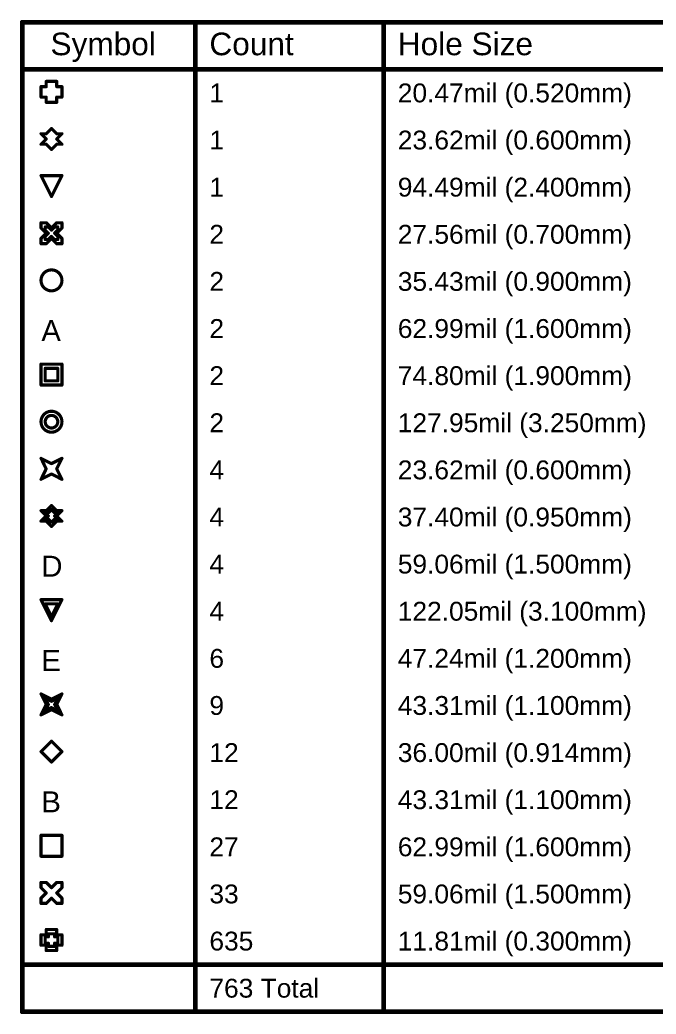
# Model space of a CAD drawing. Header units: inches. Extents: x 0 to 198, y 0 to 199.
# Drawn here: x 0.028 to 2.054, y 5.817 to 8.982 of the extents above; entities that cross this region are included whole.
import ezdxf

# ---------------------------------------------------------------- set-up
doc = ezdxf.new("R2010")
doc.units = ezdxf.units.IN
doc.header["$MEASUREMENT"] = 0
doc.layers.add('Drill Drawing', color=1, linetype='Continuous')
doc.styles.add('Arial', font='', dxfattribs={"height": 0.2})
doc.styles.get('Arial').set_extended_font_data('Arial')

msp = doc.modelspace()

# ---------------------------------------------------------------- linework, layer by layer
at = {"layer": 'Drill Drawing'}
for points in [[(0.0354, 8.975, 0.015, 0.015, 0), (12.2359, 8.975, 0.015, 0.015, 0)], [(0.0354, 5.825, 0.015, 0.015, 0), (0.0354, 8.975, 0.015, 0.015, 0)], [(0.5863, 5.825, 0.015, 0.015, 0), (0.5863, 8.975, 0.015, 0.015, 0)], [(1.1861, 5.825, 0.015, 0.015, 0), (1.1861, 8.975, 0.015, 0.015, 0)], [(0.0354, 8.825, 0.015, 0.015, 0), (12.2359, 8.825, 0.015, 0.015, 0)], [(0.0952, 8.7367, 0.01, 0.01, 0), (0.0952, 8.77, 0.01, 0.01, 0)], [(0.0952, 8.77, 0.01, 0.01, 0), (0.1118, 8.77, 0.01, 0.01, 0)], [(0.1118, 8.77, 0.01, 0.01, 0), (0.1118, 8.7867, 0.01, 0.01, 0)], [(0.1118, 8.7867, 0.01, 0.01, 0), (0.1452, 8.7867, 0.01, 0.01, 0)], [(0.1452, 8.77, 0.01, 0.01, 0), (0.1452, 8.7867, 0.01, 0.01, 0)], [(0.1452, 8.77, 0.01, 0.01, 0), (0.1618, 8.77, 0.01, 0.01, 0)], [(0.1618, 8.7367, 0.01, 0.01, 0), (0.1618, 8.77, 0.01, 0.01, 0)], [(0.0952, 8.7367, 0.01, 0.01, 0), (0.1118, 8.7367, 0.01, 0.01, 0)], [(0.1118, 8.72, 0.01, 0.01, 0), (0.1118, 8.7367, 0.01, 0.01, 0)], [(0.1452, 8.7367, 0.01, 0.01, 0), (0.1618, 8.7367, 0.01, 0.01, 0)], [(0.1452, 8.72, 0.01, 0.01, 0), (0.1452, 8.7367, 0.01, 0.01, 0)], [(0.1118, 8.72, 0.01, 0.01, 0), (0.1452, 8.72, 0.01, 0.01, 0)], [(0.1118, 8.62, 0.01, 0.01, 0), (0.1285, 8.6367, 0.01, 0.01, 0)], [(0.1285, 8.6367, 0.01, 0.01, 0), (0.1452, 8.62, 0.01, 0.01, 0)], [(0.0952, 8.62, 0.01, 0.01, 0), (0.1118, 8.6033, 0.01, 0.01, 0)], [(0.0952, 8.62, 0.01, 0.01, 0), (0.1118, 8.62, 0.01, 0.01, 0)], [(0.1452, 8.62, 0.01, 0.01, 0), (0.1618, 8.62, 0.01, 0.01, 0)], [(0.1452, 8.6033, 0.01, 0.01, 0), (0.1618, 8.62, 0.01, 0.01, 0)], [(0.0952, 8.5867, 0.01, 0.01, 0), (0.1118, 8.6033, 0.01, 0.01, 0)], [(0.0952, 8.5867, 0.01, 0.01, 0), (0.1118, 8.5867, 0.01, 0.01, 0)], [(0.1118, 8.5867, 0.01, 0.01, 0), (0.1285, 8.57, 0.01, 0.01, 0)], [(0.1285, 8.57, 0.01, 0.01, 0), (0.1452, 8.5867, 0.01, 0.01, 0)], [(0.1452, 8.6033, 0.01, 0.01, 0), (0.1618, 8.5867, 0.01, 0.01, 0)], [(0.1452, 8.5867, 0.01, 0.01, 0), (0.1618, 8.5867, 0.01, 0.01, 0)], [(0.0952, 8.4867, 0.01, 0.01, 0), (0.1618, 8.4867, 0.01, 0.01, 0)], [(0.0952, 8.4867, 0.01, 0.01, 0), (0.1285, 8.42, 0.01, 0.01, 0)], [(0.1285, 8.42, 0.01, 0.01, 0), (0.1618, 8.4867, 0.01, 0.01, 0)], [(0.0952, 8.32, 0.01, 0.01, 0), (0.0952, 8.3367, 0.01, 0.01, 0)], [(0.0952, 8.3367, 0.01, 0.01, 0), (0.1118, 8.3367, 0.01, 0.01, 0)], [(0.0952, 8.32, 0.01, 0.01, 0), (0.1118, 8.3033, 0.01, 0.01, 0)], [(0.1085, 8.3133, 0.01, 0.01, 0), (0.1085, 8.3233, 0.01, 0.01, 0)], [(0.1085, 8.3233, 0.01, 0.01, 0), (0.1185, 8.3233, 0.01, 0.01, 0)], [(0.1118, 8.3367, 0.01, 0.01, 0), (0.1285, 8.32, 0.01, 0.01, 0)], [(0.1185, 8.3233, 0.01, 0.01, 0), (0.1285, 8.3133, 0.01, 0.01, 0)], [(0.1285, 8.32, 0.01, 0.01, 0), (0.1452, 8.3367, 0.01, 0.01, 0)], [(0.1285, 8.3133, 0.01, 0.01, 0), (0.1385, 8.3233, 0.01, 0.01, 0)], [(0.1385, 8.3233, 0.01, 0.01, 0), (0.1485, 8.3233, 0.01, 0.01, 0)], [(0.1452, 8.3367, 0.01, 0.01, 0), (0.1618, 8.3367, 0.01, 0.01, 0)], [(0.1452, 8.3033, 0.01, 0.01, 0), (0.1618, 8.32, 0.01, 0.01, 0)], [(0.1485, 8.3133, 0.01, 0.01, 0), (0.1485, 8.3233, 0.01, 0.01, 0)], [(0.1618, 8.32, 0.01, 0.01, 0), (0.1618, 8.3367, 0.01, 0.01, 0)], [(0.0952, 8.2867, 0.01, 0.01, 0), (0.1118, 8.3033, 0.01, 0.01, 0)], [(0.1085, 8.3133, 0.01, 0.01, 0), (0.1185, 8.3033, 0.01, 0.01, 0)], [(0.1085, 8.2933, 0.01, 0.01, 0), (0.1185, 8.3033, 0.01, 0.01, 0)], [(0.1085, 8.2833, 0.01, 0.01, 0), (0.1085, 8.2933, 0.01, 0.01, 0)], [(0.1185, 8.2833, 0.01, 0.01, 0), (0.1285, 8.2933, 0.01, 0.01, 0)], [(0.1285, 8.2933, 0.01, 0.01, 0), (0.1385, 8.2833, 0.01, 0.01, 0)], [(0.1385, 8.3033, 0.01, 0.01, 0), (0.1485, 8.3133, 0.01, 0.01, 0)], [(0.1385, 8.3033, 0.01, 0.01, 0), (0.1485, 8.2933, 0.01, 0.01, 0)], [(0.1452, 8.3033, 0.01, 0.01, 0), (0.1618, 8.2867, 0.01, 0.01, 0)], [(0.1485, 8.2833, 0.01, 0.01, 0), (0.1485, 8.2933, 0.01, 0.01, 0)], [(0.0952, 8.27, 0.01, 0.01, 0), (0.0952, 8.2867, 0.01, 0.01, 0)], [(0.0952, 8.27, 0.01, 0.01, 0), (0.1118, 8.27, 0.01, 0.01, 0)], [(0.1085, 8.2833, 0.01, 0.01, 0), (0.1185, 8.2833, 0.01, 0.01, 0)], [(0.1118, 8.27, 0.01, 0.01, 0), (0.1285, 8.2867, 0.01, 0.01, 0)], [(0.1285, 8.2867, 0.01, 0.01, 0), (0.1452, 8.27, 0.01, 0.01, 0)], [(0.1385, 8.2833, 0.01, 0.01, 0), (0.1485, 8.2833, 0.01, 0.01, 0)], [(0.1452, 8.27, 0.01, 0.01, 0), (0.1618, 8.27, 0.01, 0.01, 0)], [(0.1618, 8.27, 0.01, 0.01, 0), (0.1618, 8.2867, 0.01, 0.01, 0)], [(0.0952, 7.8867, 0.01, 0.01, 0), (0.1618, 7.8867, 0.01, 0.01, 0)], [(0.0952, 7.82, 0.01, 0.01, 0), (0.0952, 7.8867, 0.01, 0.01, 0)], [(0.1618, 7.82, 0.01, 0.01, 0), (0.1618, 7.8867, 0.01, 0.01, 0)], [(0.1085, 7.8733, 0.01, 0.01, 0), (0.1485, 7.8733, 0.01, 0.01, 0)], [(0.1085, 7.8333, 0.01, 0.01, 0), (0.1085, 7.8733, 0.01, 0.01, 0)], [(0.1485, 7.8333, 0.01, 0.01, 0), (0.1485, 7.8733, 0.01, 0.01, 0)], [(0.0952, 7.82, 0.01, 0.01, 0), (0.1618, 7.82, 0.01, 0.01, 0)], [(0.1085, 7.8333, 0.01, 0.01, 0), (0.1485, 7.8333, 0.01, 0.01, 0)], [(0.0952, 7.5867, 0.01, 0.01, 0), (0.1285, 7.57, 0.01, 0.01, 0)], [(0.0952, 7.5867, 0.01, 0.01, 0), (0.1118, 7.5533, 0.01, 0.01, 0)], [(0.1285, 7.57, 0.01, 0.01, 0), (0.1618, 7.5867, 0.01, 0.01, 0)], [(0.1452, 7.5533, 0.01, 0.01, 0), (0.1618, 7.5867, 0.01, 0.01, 0)], [(0.0952, 7.52, 0.01, 0.01, 0), (0.1118, 7.5533, 0.01, 0.01, 0)], [(0.0952, 7.52, 0.01, 0.01, 0), (0.1285, 7.5367, 0.01, 0.01, 0)], [(0.1285, 7.5367, 0.01, 0.01, 0), (0.1618, 7.52, 0.01, 0.01, 0)], [(0.1452, 7.5533, 0.01, 0.01, 0), (0.1618, 7.52, 0.01, 0.01, 0)], [(0.1118, 7.42, 0.01, 0.01, 0), (0.1285, 7.4367, 0.01, 0.01, 0)], [(0.1285, 7.4367, 0.01, 0.01, 0), (0.1452, 7.42, 0.01, 0.01, 0)], [(0.0952, 7.42, 0.01, 0.01, 0), (0.1118, 7.4033, 0.01, 0.01, 0)], [(0.0952, 7.42, 0.01, 0.01, 0), (0.1118, 7.42, 0.01, 0.01, 0)], [(0.0952, 7.3867, 0.01, 0.01, 0), (0.1118, 7.4033, 0.01, 0.01, 0)], [(0.1085, 7.4133, 0.01, 0.01, 0), (0.1185, 7.4033, 0.01, 0.01, 0)], [(0.1085, 7.4133, 0.01, 0.01, 0), (0.1185, 7.4133, 0.01, 0.01, 0)], [(0.1085, 7.3933, 0.01, 0.01, 0), (0.1185, 7.4033, 0.01, 0.01, 0)], [(0.1185, 7.4133, 0.01, 0.01, 0), (0.1285, 7.4233, 0.01, 0.01, 0)], [(0.1285, 7.4233, 0.01, 0.01, 0), (0.1385, 7.4133, 0.01, 0.01, 0)], [(0.1385, 7.4133, 0.01, 0.01, 0), (0.1485, 7.4133, 0.01, 0.01, 0)], [(0.1385, 7.4033, 0.01, 0.01, 0), (0.1485, 7.4133, 0.01, 0.01, 0)], [(0.1385, 7.4033, 0.01, 0.01, 0), (0.1485, 7.3933, 0.01, 0.01, 0)], [(0.1452, 7.42, 0.01, 0.01, 0), (0.1618, 7.42, 0.01, 0.01, 0)], [(0.1452, 7.4033, 0.01, 0.01, 0), (0.1618, 7.42, 0.01, 0.01, 0)], [(0.1452, 7.4033, 0.01, 0.01, 0), (0.1618, 7.3867, 0.01, 0.01, 0)], [(0.0952, 7.3867, 0.01, 0.01, 0), (0.1118, 7.3867, 0.01, 0.01, 0)], [(0.1085, 7.3933, 0.01, 0.01, 0), (0.1185, 7.3933, 0.01, 0.01, 0)], [(0.1118, 7.3867, 0.01, 0.01, 0), (0.1285, 7.37, 0.01, 0.01, 0)], [(0.1185, 7.3933, 0.01, 0.01, 0), (0.1285, 7.3833, 0.01, 0.01, 0)], [(0.1285, 7.3833, 0.01, 0.01, 0), (0.1385, 7.3933, 0.01, 0.01, 0)], [(0.1285, 7.37, 0.01, 0.01, 0), (0.1452, 7.3867, 0.01, 0.01, 0)], [(0.1385, 7.3933, 0.01, 0.01, 0), (0.1485, 7.3933, 0.01, 0.01, 0)], [(0.1452, 7.3867, 0.01, 0.01, 0), (0.1618, 7.3867, 0.01, 0.01, 0)], [(0.0952, 7.1367, 0.01, 0.01, 0), (0.1618, 7.1367, 0.01, 0.01, 0)], [(0.0952, 7.1367, 0.01, 0.01, 0), (0.1285, 7.07, 0.01, 0.01, 0)], [(0.1085, 7.1233, 0.01, 0.01, 0), (0.1485, 7.1233, 0.01, 0.01, 0)], [(0.1085, 7.1233, 0.01, 0.01, 0), (0.1285, 7.0833, 0.01, 0.01, 0)], [(0.1285, 7.07, 0.01, 0.01, 0), (0.1618, 7.1367, 0.01, 0.01, 0)], [(0.1285, 7.0833, 0.01, 0.01, 0), (0.1485, 7.1233, 0.01, 0.01, 0)], [(0.0952, 6.8367, 0.01, 0.01, 0), (0.1285, 6.82, 0.01, 0.01, 0)], [(0.0952, 6.8367, 0.01, 0.01, 0), (0.1118, 6.8033, 0.01, 0.01, 0)], [(0.1285, 6.82, 0.01, 0.01, 0), (0.1618, 6.8367, 0.01, 0.01, 0)], [(0.1452, 6.8033, 0.01, 0.01, 0), (0.1618, 6.8367, 0.01, 0.01, 0)], [(0.0952, 6.77, 0.01, 0.01, 0), (0.1118, 6.8033, 0.01, 0.01, 0)], [(0.1085, 6.8233, 0.01, 0.01, 0), (0.1285, 6.8133, 0.01, 0.01, 0)], [(0.1085, 6.8233, 0.01, 0.01, 0), (0.1185, 6.8033, 0.01, 0.01, 0)], [(0.1085, 6.7833, 0.01, 0.01, 0), (0.1185, 6.8033, 0.01, 0.01, 0)], [(0.1285, 6.8133, 0.01, 0.01, 0), (0.1485, 6.8233, 0.01, 0.01, 0)], [(0.1385, 6.8033, 0.01, 0.01, 0), (0.1485, 6.8233, 0.01, 0.01, 0)], [(0.1385, 6.8033, 0.01, 0.01, 0), (0.1485, 6.7833, 0.01, 0.01, 0)], [(0.1452, 6.8033, 0.01, 0.01, 0), (0.1618, 6.77, 0.01, 0.01, 0)], [(0.0952, 6.77, 0.01, 0.01, 0), (0.1285, 6.7867, 0.01, 0.01, 0)], [(0.1085, 6.7833, 0.01, 0.01, 0), (0.1285, 6.7933, 0.01, 0.01, 0)], [(0.1285, 6.7933, 0.01, 0.01, 0), (0.1485, 6.7833, 0.01, 0.01, 0)], [(0.1285, 6.7867, 0.01, 0.01, 0), (0.1618, 6.77, 0.01, 0.01, 0)], [(0.0952, 6.6533, 0.01, 0.01, 0), (0.1285, 6.6867, 0.01, 0.01, 0)], [(0.1285, 6.6867, 0.01, 0.01, 0), (0.1618, 6.6533, 0.01, 0.01, 0)], [(0.0952, 6.6533, 0.01, 0.01, 0), (0.1285, 6.62, 0.01, 0.01, 0)], [(0.1285, 6.62, 0.01, 0.01, 0), (0.1618, 6.6533, 0.01, 0.01, 0)], [(0.0952, 6.3867, 0.01, 0.01, 0), (0.1618, 6.3867, 0.01, 0.01, 0)], [(0.0952, 6.32, 0.01, 0.01, 0), (0.0952, 6.3867, 0.01, 0.01, 0)], [(0.1618, 6.32, 0.01, 0.01, 0), (0.1618, 6.3867, 0.01, 0.01, 0)], [(0.0952, 6.32, 0.01, 0.01, 0), (0.1618, 6.32, 0.01, 0.01, 0)], [(0.0952, 6.22, 0.01, 0.01, 0), (0.0952, 6.2367, 0.01, 0.01, 0)], [(0.0952, 6.2367, 0.01, 0.01, 0), (0.1118, 6.2367, 0.01, 0.01, 0)], [(0.1118, 6.2367, 0.01, 0.01, 0), (0.1285, 6.22, 0.01, 0.01, 0)], [(0.1285, 6.22, 0.01, 0.01, 0), (0.1452, 6.2367, 0.01, 0.01, 0)], [(0.1452, 6.2367, 0.01, 0.01, 0), (0.1618, 6.2367, 0.01, 0.01, 0)], [(0.1618, 6.22, 0.01, 0.01, 0), (0.1618, 6.2367, 0.01, 0.01, 0)], [(0.0952, 6.22, 0.01, 0.01, 0), (0.1118, 6.2033, 0.01, 0.01, 0)], [(0.0952, 6.1867, 0.01, 0.01, 0), (0.1118, 6.2033, 0.01, 0.01, 0)], [(0.1452, 6.2033, 0.01, 0.01, 0), (0.1618, 6.22, 0.01, 0.01, 0)], [(0.1452, 6.2033, 0.01, 0.01, 0), (0.1618, 6.1867, 0.01, 0.01, 0)], [(0.0952, 6.17, 0.01, 0.01, 0), (0.0952, 6.1867, 0.01, 0.01, 0)], [(0.0952, 6.17, 0.01, 0.01, 0), (0.1118, 6.17, 0.01, 0.01, 0)], [(0.1118, 6.17, 0.01, 0.01, 0), (0.1285, 6.1867, 0.01, 0.01, 0)], [(0.1285, 6.1867, 0.01, 0.01, 0), (0.1452, 6.17, 0.01, 0.01, 0)], [(0.1452, 6.17, 0.01, 0.01, 0), (0.1618, 6.17, 0.01, 0.01, 0)], [(0.1618, 6.17, 0.01, 0.01, 0), (0.1618, 6.1867, 0.01, 0.01, 0)], [(0.1118, 6.07, 0.01, 0.01, 0), (0.1118, 6.0867, 0.01, 0.01, 0)], [(0.1118, 6.0867, 0.01, 0.01, 0), (0.1452, 6.0867, 0.01, 0.01, 0)], [(0.1185, 6.0633, 0.01, 0.01, 0), (0.1185, 6.0733, 0.01, 0.01, 0)], [(0.1185, 6.0733, 0.01, 0.01, 0), (0.1385, 6.0733, 0.01, 0.01, 0)], [(0.1385, 6.0633, 0.01, 0.01, 0), (0.1385, 6.0733, 0.01, 0.01, 0)], [(0.1452, 6.07, 0.01, 0.01, 0), (0.1452, 6.0867, 0.01, 0.01, 0)], [(0.0952, 6.0367, 0.01, 0.01, 0), (0.0952, 6.07, 0.01, 0.01, 0)], [(0.0952, 6.07, 0.01, 0.01, 0), (0.1118, 6.07, 0.01, 0.01, 0)], [(0.1085, 6.0433, 0.01, 0.01, 0), (0.1085, 6.0633, 0.01, 0.01, 0)], [(0.1085, 6.0633, 0.01, 0.01, 0), (0.1185, 6.0633, 0.01, 0.01, 0)], [(0.1085, 6.0433, 0.01, 0.01, 0), (0.1185, 6.0433, 0.01, 0.01, 0)], [(0.1185, 6.0333, 0.01, 0.01, 0), (0.1185, 6.0433, 0.01, 0.01, 0)], [(0.1385, 6.0633, 0.01, 0.01, 0), (0.1485, 6.0633, 0.01, 0.01, 0)], [(0.1385, 6.0433, 0.01, 0.01, 0), (0.1485, 6.0433, 0.01, 0.01, 0)], [(0.1385, 6.0333, 0.01, 0.01, 0), (0.1385, 6.0433, 0.01, 0.01, 0)], [(0.1452, 6.07, 0.01, 0.01, 0), (0.1618, 6.07, 0.01, 0.01, 0)], [(0.1485, 6.0433, 0.01, 0.01, 0), (0.1485, 6.0633, 0.01, 0.01, 0)], [(0.1618, 6.0367, 0.01, 0.01, 0), (0.1618, 6.07, 0.01, 0.01, 0)], [(0.0952, 6.0367, 0.01, 0.01, 0), (0.1118, 6.0367, 0.01, 0.01, 0)], [(0.1118, 6.02, 0.01, 0.01, 0), (0.1118, 6.0367, 0.01, 0.01, 0)], [(0.1118, 6.02, 0.01, 0.01, 0), (0.1452, 6.02, 0.01, 0.01, 0)], [(0.1185, 6.0333, 0.01, 0.01, 0), (0.1385, 6.0333, 0.01, 0.01, 0)], [(0.1452, 6.0367, 0.01, 0.01, 0), (0.1618, 6.0367, 0.01, 0.01, 0)], [(0.1452, 6.02, 0.01, 0.01, 0), (0.1452, 6.0367, 0.01, 0.01, 0)], [(0.0354, 5.975, 0.015, 0.015, 0), (12.2359, 5.975, 0.015, 0.015, 0)], [(0.0354, 5.825, 0.015, 0.015, 0), (12.2359, 5.825, 0.015, 0.015, 0)]]:
    msp.add_lwpolyline(points, format="xyseb", dxfattribs=at)
for points in [[(0.0316, 8.975, 0.0075, 0.0075, 1), (0.0391, 8.975, 0.0075, 0.0075, 1)], [(0.0316, 8.975, 0.0075, 0.0075, 1), (0.0391, 8.975, 0.0075, 0.0075, 1)], [(0.5825, 8.975, 0.0075, 0.0075, 1), (0.59, 8.975, 0.0075, 0.0075, 1)], [(1.1824, 8.975, 0.0075, 0.0075, 1), (1.1899, 8.975, 0.0075, 0.0075, 1)], [(0.0316, 8.825, 0.0075, 0.0075, 1), (0.0391, 8.825, 0.0075, 0.0075, 1)], [(0.0927, 8.77, 0.005, 0.005, 1), (0.0977, 8.77, 0.005, 0.005, 1)], [(0.0927, 8.77, 0.005, 0.005, 1), (0.0977, 8.77, 0.005, 0.005, 1)], [(0.1093, 8.7867, 0.005, 0.005, 1), (0.1143, 8.7867, 0.005, 0.005, 1)], [(0.1093, 8.7867, 0.005, 0.005, 1), (0.1143, 8.7867, 0.005, 0.005, 1)], [(0.1093, 8.77, 0.005, 0.005, 1), (0.1143, 8.77, 0.005, 0.005, 1)], [(0.1093, 8.77, 0.005, 0.005, 1), (0.1143, 8.77, 0.005, 0.005, 1)], [(0.1427, 8.7867, 0.005, 0.005, 1), (0.1477, 8.7867, 0.005, 0.005, 1)], [(0.1427, 8.7867, 0.005, 0.005, 1), (0.1477, 8.7867, 0.005, 0.005, 1)], [(0.1427, 8.77, 0.005, 0.005, 1), (0.1477, 8.77, 0.005, 0.005, 1)], [(0.1427, 8.77, 0.005, 0.005, 1), (0.1477, 8.77, 0.005, 0.005, 1)], [(0.1593, 8.77, 0.005, 0.005, 1), (0.1643, 8.77, 0.005, 0.005, 1)], [(0.1593, 8.77, 0.005, 0.005, 1), (0.1643, 8.77, 0.005, 0.005, 1)], [(0.0927, 8.7367, 0.005, 0.005, 1), (0.0977, 8.7367, 0.005, 0.005, 1)], [(0.0927, 8.7367, 0.005, 0.005, 1), (0.0977, 8.7367, 0.005, 0.005, 1)], [(0.1093, 8.7367, 0.005, 0.005, 1), (0.1143, 8.7367, 0.005, 0.005, 1)], [(0.1093, 8.7367, 0.005, 0.005, 1), (0.1143, 8.7367, 0.005, 0.005, 1)], [(0.1427, 8.7367, 0.005, 0.005, 1), (0.1477, 8.7367, 0.005, 0.005, 1)], [(0.1427, 8.7367, 0.005, 0.005, 1), (0.1477, 8.7367, 0.005, 0.005, 1)], [(0.1593, 8.7367, 0.005, 0.005, 1), (0.1643, 8.7367, 0.005, 0.005, 1)], [(0.1593, 8.7367, 0.005, 0.005, 1), (0.1643, 8.7367, 0.005, 0.005, 1)], [(0.1093, 8.72, 0.005, 0.005, 1), (0.1143, 8.72, 0.005, 0.005, 1)], [(0.1093, 8.72, 0.005, 0.005, 1), (0.1143, 8.72, 0.005, 0.005, 1)], [(0.1427, 8.72, 0.005, 0.005, 1), (0.1477, 8.72, 0.005, 0.005, 1)], [(0.1427, 8.72, 0.005, 0.005, 1), (0.1477, 8.72, 0.005, 0.005, 1)], [(0.126, 8.6367, 0.005, 0.005, 1), (0.131, 8.6367, 0.005, 0.005, 1)], [(0.126, 8.6367, 0.005, 0.005, 1), (0.131, 8.6367, 0.005, 0.005, 1)], [(0.0927, 8.62, 0.005, 0.005, 1), (0.0977, 8.62, 0.005, 0.005, 1)], [(0.0927, 8.62, 0.005, 0.005, 1), (0.0977, 8.62, 0.005, 0.005, 1)], [(0.1093, 8.62, 0.005, 0.005, 1), (0.1143, 8.62, 0.005, 0.005, 1)], [(0.1093, 8.62, 0.005, 0.005, 1), (0.1143, 8.62, 0.005, 0.005, 1)], [(0.1427, 8.62, 0.005, 0.005, 1), (0.1477, 8.62, 0.005, 0.005, 1)], [(0.1427, 8.62, 0.005, 0.005, 1), (0.1477, 8.62, 0.005, 0.005, 1)], [(0.1593, 8.62, 0.005, 0.005, 1), (0.1643, 8.62, 0.005, 0.005, 1)], [(0.1593, 8.62, 0.005, 0.005, 1), (0.1643, 8.62, 0.005, 0.005, 1)], [(0.0927, 8.5867, 0.005, 0.005, 1), (0.0977, 8.5867, 0.005, 0.005, 1)], [(0.0927, 8.5867, 0.005, 0.005, 1), (0.0977, 8.5867, 0.005, 0.005, 1)], [(0.1093, 8.6033, 0.005, 0.005, 1), (0.1143, 8.6033, 0.005, 0.005, 1)], [(0.1093, 8.6033, 0.005, 0.005, 1), (0.1143, 8.6033, 0.005, 0.005, 1)], [(0.1093, 8.5867, 0.005, 0.005, 1), (0.1143, 8.5867, 0.005, 0.005, 1)], [(0.1093, 8.5867, 0.005, 0.005, 1), (0.1143, 8.5867, 0.005, 0.005, 1)], [(0.1427, 8.6033, 0.005, 0.005, 1), (0.1477, 8.6033, 0.005, 0.005, 1)], [(0.1427, 8.6033, 0.005, 0.005, 1), (0.1477, 8.6033, 0.005, 0.005, 1)], [(0.1427, 8.5867, 0.005, 0.005, 1), (0.1477, 8.5867, 0.005, 0.005, 1)], [(0.1427, 8.5867, 0.005, 0.005, 1), (0.1477, 8.5867, 0.005, 0.005, 1)], [(0.1593, 8.5867, 0.005, 0.005, 1), (0.1643, 8.5867, 0.005, 0.005, 1)], [(0.1593, 8.5867, 0.005, 0.005, 1), (0.1643, 8.5867, 0.005, 0.005, 1)], [(0.126, 8.57, 0.005, 0.005, 1), (0.131, 8.57, 0.005, 0.005, 1)], [(0.126, 8.57, 0.005, 0.005, 1), (0.131, 8.57, 0.005, 0.005, 1)], [(0.0927, 8.4867, 0.005, 0.005, 1), (0.0977, 8.4867, 0.005, 0.005, 1)], [(0.0927, 8.4867, 0.005, 0.005, 1), (0.0977, 8.4867, 0.005, 0.005, 1)], [(0.1593, 8.4867, 0.005, 0.005, 1), (0.1643, 8.4867, 0.005, 0.005, 1)], [(0.1593, 8.4867, 0.005, 0.005, 1), (0.1643, 8.4867, 0.005, 0.005, 1)], [(0.126, 8.42, 0.005, 0.005, 1), (0.131, 8.42, 0.005, 0.005, 1)], [(0.126, 8.42, 0.005, 0.005, 1), (0.131, 8.42, 0.005, 0.005, 1)], [(0.0927, 8.3367, 0.005, 0.005, 1), (0.0977, 8.3367, 0.005, 0.005, 1)], [(0.0927, 8.3367, 0.005, 0.005, 1), (0.0977, 8.3367, 0.005, 0.005, 1)], [(0.0927, 8.32, 0.005, 0.005, 1), (0.0977, 8.32, 0.005, 0.005, 1)], [(0.0927, 8.32, 0.005, 0.005, 1), (0.0977, 8.32, 0.005, 0.005, 1)], [(0.106, 8.3233, 0.005, 0.005, 1), (0.111, 8.3233, 0.005, 0.005, 1)], [(0.106, 8.3233, 0.005, 0.005, 1), (0.111, 8.3233, 0.005, 0.005, 1)], [(0.1093, 8.3367, 0.005, 0.005, 1), (0.1143, 8.3367, 0.005, 0.005, 1)], [(0.1093, 8.3367, 0.005, 0.005, 1), (0.1143, 8.3367, 0.005, 0.005, 1)], [(0.116, 8.3233, 0.005, 0.005, 1), (0.121, 8.3233, 0.005, 0.005, 1)], [(0.116, 8.3233, 0.005, 0.005, 1), (0.121, 8.3233, 0.005, 0.005, 1)], [(0.126, 8.32, 0.005, 0.005, 1), (0.131, 8.32, 0.005, 0.005, 1)], [(0.126, 8.32, 0.005, 0.005, 1), (0.131, 8.32, 0.005, 0.005, 1)], [(0.136, 8.3233, 0.005, 0.005, 1), (0.141, 8.3233, 0.005, 0.005, 1)], [(0.136, 8.3233, 0.005, 0.005, 1), (0.141, 8.3233, 0.005, 0.005, 1)], [(0.1427, 8.3367, 0.005, 0.005, 1), (0.1477, 8.3367, 0.005, 0.005, 1)], [(0.1427, 8.3367, 0.005, 0.005, 1), (0.1477, 8.3367, 0.005, 0.005, 1)], [(0.146, 8.3233, 0.005, 0.005, 1), (0.151, 8.3233, 0.005, 0.005, 1)], [(0.146, 8.3233, 0.005, 0.005, 1), (0.151, 8.3233, 0.005, 0.005, 1)], [(0.1593, 8.3367, 0.005, 0.005, 1), (0.1643, 8.3367, 0.005, 0.005, 1)], [(0.1593, 8.3367, 0.005, 0.005, 1), (0.1643, 8.3367, 0.005, 0.005, 1)], [(0.1593, 8.32, 0.005, 0.005, 1), (0.1643, 8.32, 0.005, 0.005, 1)], [(0.1593, 8.32, 0.005, 0.005, 1), (0.1643, 8.32, 0.005, 0.005, 1)], [(0.106, 8.3133, 0.005, 0.005, 1), (0.111, 8.3133, 0.005, 0.005, 1)], [(0.106, 8.3133, 0.005, 0.005, 1), (0.111, 8.3133, 0.005, 0.005, 1)], [(0.106, 8.2933, 0.005, 0.005, 1), (0.111, 8.2933, 0.005, 0.005, 1)], [(0.106, 8.2933, 0.005, 0.005, 1), (0.111, 8.2933, 0.005, 0.005, 1)], [(0.1093, 8.3033, 0.005, 0.005, 1), (0.1143, 8.3033, 0.005, 0.005, 1)], [(0.1093, 8.3033, 0.005, 0.005, 1), (0.1143, 8.3033, 0.005, 0.005, 1)], [(0.116, 8.3033, 0.005, 0.005, 1), (0.121, 8.3033, 0.005, 0.005, 1)], [(0.116, 8.3033, 0.005, 0.005, 1), (0.121, 8.3033, 0.005, 0.005, 1)], [(0.126, 8.3133, 0.005, 0.005, 1), (0.131, 8.3133, 0.005, 0.005, 1)], [(0.126, 8.3133, 0.005, 0.005, 1), (0.131, 8.3133, 0.005, 0.005, 1)], [(0.126, 8.2933, 0.005, 0.005, 1), (0.131, 8.2933, 0.005, 0.005, 1)], [(0.126, 8.2933, 0.005, 0.005, 1), (0.131, 8.2933, 0.005, 0.005, 1)], [(0.136, 8.3033, 0.005, 0.005, 1), (0.141, 8.3033, 0.005, 0.005, 1)], [(0.136, 8.3033, 0.005, 0.005, 1), (0.141, 8.3033, 0.005, 0.005, 1)], [(0.1427, 8.3033, 0.005, 0.005, 1), (0.1477, 8.3033, 0.005, 0.005, 1)], [(0.1427, 8.3033, 0.005, 0.005, 1), (0.1477, 8.3033, 0.005, 0.005, 1)], [(0.146, 8.3133, 0.005, 0.005, 1), (0.151, 8.3133, 0.005, 0.005, 1)], [(0.146, 8.3133, 0.005, 0.005, 1), (0.151, 8.3133, 0.005, 0.005, 1)], [(0.146, 8.2933, 0.005, 0.005, 1), (0.151, 8.2933, 0.005, 0.005, 1)], [(0.146, 8.2933, 0.005, 0.005, 1), (0.151, 8.2933, 0.005, 0.005, 1)], [(0.0927, 8.2867, 0.005, 0.005, 1), (0.0977, 8.2867, 0.005, 0.005, 1)], [(0.0927, 8.2867, 0.005, 0.005, 1), (0.0977, 8.2867, 0.005, 0.005, 1)], [(0.0927, 8.27, 0.005, 0.005, 1), (0.0977, 8.27, 0.005, 0.005, 1)], [(0.0927, 8.27, 0.005, 0.005, 1), (0.0977, 8.27, 0.005, 0.005, 1)], [(0.106, 8.2833, 0.005, 0.005, 1), (0.111, 8.2833, 0.005, 0.005, 1)], [(0.106, 8.2833, 0.005, 0.005, 1), (0.111, 8.2833, 0.005, 0.005, 1)], [(0.1093, 8.27, 0.005, 0.005, 1), (0.1143, 8.27, 0.005, 0.005, 1)], [(0.1093, 8.27, 0.005, 0.005, 1), (0.1143, 8.27, 0.005, 0.005, 1)], [(0.116, 8.2833, 0.005, 0.005, 1), (0.121, 8.2833, 0.005, 0.005, 1)], [(0.116, 8.2833, 0.005, 0.005, 1), (0.121, 8.2833, 0.005, 0.005, 1)], [(0.126, 8.2867, 0.005, 0.005, 1), (0.131, 8.2867, 0.005, 0.005, 1)], [(0.126, 8.2867, 0.005, 0.005, 1), (0.131, 8.2867, 0.005, 0.005, 1)], [(0.136, 8.2833, 0.005, 0.005, 1), (0.141, 8.2833, 0.005, 0.005, 1)], [(0.136, 8.2833, 0.005, 0.005, 1), (0.141, 8.2833, 0.005, 0.005, 1)], [(0.1427, 8.27, 0.005, 0.005, 1), (0.1477, 8.27, 0.005, 0.005, 1)], [(0.1427, 8.27, 0.005, 0.005, 1), (0.1477, 8.27, 0.005, 0.005, 1)], [(0.146, 8.2833, 0.005, 0.005, 1), (0.151, 8.2833, 0.005, 0.005, 1)], [(0.146, 8.2833, 0.005, 0.005, 1), (0.151, 8.2833, 0.005, 0.005, 1)], [(0.1593, 8.2867, 0.005, 0.005, 1), (0.1643, 8.2867, 0.005, 0.005, 1)], [(0.1593, 8.2867, 0.005, 0.005, 1), (0.1643, 8.2867, 0.005, 0.005, 1)], [(0.1593, 8.27, 0.005, 0.005, 1), (0.1643, 8.27, 0.005, 0.005, 1)], [(0.1593, 8.27, 0.005, 0.005, 1), (0.1643, 8.27, 0.005, 0.005, 1)], [(0.1618, 8.1533, 0.01, 0.01, 1), (0.0952, 8.1533, 0.01, 0.01, 1)], [(0.0927, 8.1533, 0.005, 0.005, 1), (0.0977, 8.1533, 0.005, 0.005, 1)], [(0.1593, 8.1533, 0.005, 0.005, 1), (0.1643, 8.1533, 0.005, 0.005, 1)], [(0.0927, 7.8867, 0.005, 0.005, 1), (0.0977, 7.8867, 0.005, 0.005, 1)], [(0.0927, 7.8867, 0.005, 0.005, 1), (0.0977, 7.8867, 0.005, 0.005, 1)], [(0.1593, 7.8867, 0.005, 0.005, 1), (0.1643, 7.8867, 0.005, 0.005, 1)], [(0.1593, 7.8867, 0.005, 0.005, 1), (0.1643, 7.8867, 0.005, 0.005, 1)], [(0.106, 7.8733, 0.005, 0.005, 1), (0.111, 7.8733, 0.005, 0.005, 1)], [(0.106, 7.8733, 0.005, 0.005, 1), (0.111, 7.8733, 0.005, 0.005, 1)], [(0.146, 7.8733, 0.005, 0.005, 1), (0.151, 7.8733, 0.005, 0.005, 1)], [(0.146, 7.8733, 0.005, 0.005, 1), (0.151, 7.8733, 0.005, 0.005, 1)], [(0.0927, 7.82, 0.005, 0.005, 1), (0.0977, 7.82, 0.005, 0.005, 1)], [(0.0927, 7.82, 0.005, 0.005, 1), (0.0977, 7.82, 0.005, 0.005, 1)], [(0.106, 7.8333, 0.005, 0.005, 1), (0.111, 7.8333, 0.005, 0.005, 1)], [(0.106, 7.8333, 0.005, 0.005, 1), (0.111, 7.8333, 0.005, 0.005, 1)], [(0.146, 7.8333, 0.005, 0.005, 1), (0.151, 7.8333, 0.005, 0.005, 1)], [(0.146, 7.8333, 0.005, 0.005, 1), (0.151, 7.8333, 0.005, 0.005, 1)], [(0.1593, 7.82, 0.005, 0.005, 1), (0.1643, 7.82, 0.005, 0.005, 1)], [(0.1593, 7.82, 0.005, 0.005, 1), (0.1643, 7.82, 0.005, 0.005, 1)], [(0.1618, 7.7033, 0.01, 0.01, 1), (0.0952, 7.7033, 0.01, 0.01, 1)], [(0.1485, 7.7033, 0.01, 0.01, 1), (0.1085, 7.7033, 0.01, 0.01, 1)], [(0.0927, 7.7033, 0.005, 0.005, 1), (0.0977, 7.7033, 0.005, 0.005, 1)], [(0.106, 7.7033, 0.005, 0.005, 1), (0.111, 7.7033, 0.005, 0.005, 1)], [(0.146, 7.7033, 0.005, 0.005, 1), (0.151, 7.7033, 0.005, 0.005, 1)], [(0.1593, 7.7033, 0.005, 0.005, 1), (0.1643, 7.7033, 0.005, 0.005, 1)], [(0.0927, 7.5867, 0.005, 0.005, 1), (0.0977, 7.5867, 0.005, 0.005, 1)], [(0.0927, 7.5867, 0.005, 0.005, 1), (0.0977, 7.5867, 0.005, 0.005, 1)], [(0.126, 7.57, 0.005, 0.005, 1), (0.131, 7.57, 0.005, 0.005, 1)], [(0.126, 7.57, 0.005, 0.005, 1), (0.131, 7.57, 0.005, 0.005, 1)], [(0.1593, 7.5867, 0.005, 0.005, 1), (0.1643, 7.5867, 0.005, 0.005, 1)], [(0.1593, 7.5867, 0.005, 0.005, 1), (0.1643, 7.5867, 0.005, 0.005, 1)], [(0.1093, 7.5533, 0.005, 0.005, 1), (0.1143, 7.5533, 0.005, 0.005, 1)], [(0.1093, 7.5533, 0.005, 0.005, 1), (0.1143, 7.5533, 0.005, 0.005, 1)], [(0.126, 7.5367, 0.005, 0.005, 1), (0.131, 7.5367, 0.005, 0.005, 1)], [(0.126, 7.5367, 0.005, 0.005, 1), (0.131, 7.5367, 0.005, 0.005, 1)], [(0.1427, 7.5533, 0.005, 0.005, 1), (0.1477, 7.5533, 0.005, 0.005, 1)], [(0.1427, 7.5533, 0.005, 0.005, 1), (0.1477, 7.5533, 0.005, 0.005, 1)], [(0.0927, 7.52, 0.005, 0.005, 1), (0.0977, 7.52, 0.005, 0.005, 1)], [(0.0927, 7.52, 0.005, 0.005, 1), (0.0977, 7.52, 0.005, 0.005, 1)], [(0.1593, 7.52, 0.005, 0.005, 1), (0.1643, 7.52, 0.005, 0.005, 1)], [(0.1593, 7.52, 0.005, 0.005, 1), (0.1643, 7.52, 0.005, 0.005, 1)], [(0.126, 7.4367, 0.005, 0.005, 1), (0.131, 7.4367, 0.005, 0.005, 1)], [(0.126, 7.4367, 0.005, 0.005, 1), (0.131, 7.4367, 0.005, 0.005, 1)], [(0.0927, 7.42, 0.005, 0.005, 1), (0.0977, 7.42, 0.005, 0.005, 1)], [(0.0927, 7.42, 0.005, 0.005, 1), (0.0977, 7.42, 0.005, 0.005, 1)], [(0.106, 7.4133, 0.005, 0.005, 1), (0.111, 7.4133, 0.005, 0.005, 1)], [(0.106, 7.4133, 0.005, 0.005, 1), (0.111, 7.4133, 0.005, 0.005, 1)], [(0.1093, 7.42, 0.005, 0.005, 1), (0.1143, 7.42, 0.005, 0.005, 1)], [(0.1093, 7.42, 0.005, 0.005, 1), (0.1143, 7.42, 0.005, 0.005, 1)], [(0.1093, 7.4033, 0.005, 0.005, 1), (0.1143, 7.4033, 0.005, 0.005, 1)], [(0.1093, 7.4033, 0.005, 0.005, 1), (0.1143, 7.4033, 0.005, 0.005, 1)], [(0.116, 7.4133, 0.005, 0.005, 1), (0.121, 7.4133, 0.005, 0.005, 1)], [(0.116, 7.4133, 0.005, 0.005, 1), (0.121, 7.4133, 0.005, 0.005, 1)], [(0.116, 7.4033, 0.005, 0.005, 1), (0.121, 7.4033, 0.005, 0.005, 1)], [(0.116, 7.4033, 0.005, 0.005, 1), (0.121, 7.4033, 0.005, 0.005, 1)], [(0.126, 7.4233, 0.005, 0.005, 1), (0.131, 7.4233, 0.005, 0.005, 1)], [(0.126, 7.4233, 0.005, 0.005, 1), (0.131, 7.4233, 0.005, 0.005, 1)], [(0.136, 7.4133, 0.005, 0.005, 1), (0.141, 7.4133, 0.005, 0.005, 1)], [(0.136, 7.4133, 0.005, 0.005, 1), (0.141, 7.4133, 0.005, 0.005, 1)], [(0.136, 7.4033, 0.005, 0.005, 1), (0.141, 7.4033, 0.005, 0.005, 1)], [(0.136, 7.4033, 0.005, 0.005, 1), (0.141, 7.4033, 0.005, 0.005, 1)], [(0.1427, 7.42, 0.005, 0.005, 1), (0.1477, 7.42, 0.005, 0.005, 1)], [(0.1427, 7.42, 0.005, 0.005, 1), (0.1477, 7.42, 0.005, 0.005, 1)], [(0.1427, 7.4033, 0.005, 0.005, 1), (0.1477, 7.4033, 0.005, 0.005, 1)], [(0.1427, 7.4033, 0.005, 0.005, 1), (0.1477, 7.4033, 0.005, 0.005, 1)], [(0.146, 7.4133, 0.005, 0.005, 1), (0.151, 7.4133, 0.005, 0.005, 1)], [(0.146, 7.4133, 0.005, 0.005, 1), (0.151, 7.4133, 0.005, 0.005, 1)], [(0.1593, 7.42, 0.005, 0.005, 1), (0.1643, 7.42, 0.005, 0.005, 1)], [(0.1593, 7.42, 0.005, 0.005, 1), (0.1643, 7.42, 0.005, 0.005, 1)], [(0.0927, 7.3867, 0.005, 0.005, 1), (0.0977, 7.3867, 0.005, 0.005, 1)], [(0.0927, 7.3867, 0.005, 0.005, 1), (0.0977, 7.3867, 0.005, 0.005, 1)], [(0.106, 7.3933, 0.005, 0.005, 1), (0.111, 7.3933, 0.005, 0.005, 1)], [(0.106, 7.3933, 0.005, 0.005, 1), (0.111, 7.3933, 0.005, 0.005, 1)], [(0.1093, 7.3867, 0.005, 0.005, 1), (0.1143, 7.3867, 0.005, 0.005, 1)], [(0.1093, 7.3867, 0.005, 0.005, 1), (0.1143, 7.3867, 0.005, 0.005, 1)], [(0.116, 7.3933, 0.005, 0.005, 1), (0.121, 7.3933, 0.005, 0.005, 1)], [(0.116, 7.3933, 0.005, 0.005, 1), (0.121, 7.3933, 0.005, 0.005, 1)], [(0.126, 7.3833, 0.005, 0.005, 1), (0.131, 7.3833, 0.005, 0.005, 1)], [(0.126, 7.3833, 0.005, 0.005, 1), (0.131, 7.3833, 0.005, 0.005, 1)], [(0.126, 7.37, 0.005, 0.005, 1), (0.131, 7.37, 0.005, 0.005, 1)], [(0.126, 7.37, 0.005, 0.005, 1), (0.131, 7.37, 0.005, 0.005, 1)], [(0.136, 7.3933, 0.005, 0.005, 1), (0.141, 7.3933, 0.005, 0.005, 1)], [(0.136, 7.3933, 0.005, 0.005, 1), (0.141, 7.3933, 0.005, 0.005, 1)], [(0.1427, 7.3867, 0.005, 0.005, 1), (0.1477, 7.3867, 0.005, 0.005, 1)], [(0.1427, 7.3867, 0.005, 0.005, 1), (0.1477, 7.3867, 0.005, 0.005, 1)], [(0.146, 7.3933, 0.005, 0.005, 1), (0.151, 7.3933, 0.005, 0.005, 1)], [(0.146, 7.3933, 0.005, 0.005, 1), (0.151, 7.3933, 0.005, 0.005, 1)], [(0.1593, 7.3867, 0.005, 0.005, 1), (0.1643, 7.3867, 0.005, 0.005, 1)], [(0.1593, 7.3867, 0.005, 0.005, 1), (0.1643, 7.3867, 0.005, 0.005, 1)], [(0.0927, 7.1367, 0.005, 0.005, 1), (0.0977, 7.1367, 0.005, 0.005, 1)], [(0.0927, 7.1367, 0.005, 0.005, 1), (0.0977, 7.1367, 0.005, 0.005, 1)], [(0.106, 7.1233, 0.005, 0.005, 1), (0.111, 7.1233, 0.005, 0.005, 1)], [(0.106, 7.1233, 0.005, 0.005, 1), (0.111, 7.1233, 0.005, 0.005, 1)], [(0.146, 7.1233, 0.005, 0.005, 1), (0.151, 7.1233, 0.005, 0.005, 1)], [(0.146, 7.1233, 0.005, 0.005, 1), (0.151, 7.1233, 0.005, 0.005, 1)], [(0.1593, 7.1367, 0.005, 0.005, 1), (0.1643, 7.1367, 0.005, 0.005, 1)], [(0.1593, 7.1367, 0.005, 0.005, 1), (0.1643, 7.1367, 0.005, 0.005, 1)], [(0.126, 7.0833, 0.005, 0.005, 1), (0.131, 7.0833, 0.005, 0.005, 1)], [(0.126, 7.0833, 0.005, 0.005, 1), (0.131, 7.0833, 0.005, 0.005, 1)], [(0.126, 7.07, 0.005, 0.005, 1), (0.131, 7.07, 0.005, 0.005, 1)], [(0.126, 7.07, 0.005, 0.005, 1), (0.131, 7.07, 0.005, 0.005, 1)], [(0.0927, 6.8367, 0.005, 0.005, 1), (0.0977, 6.8367, 0.005, 0.005, 1)], [(0.0927, 6.8367, 0.005, 0.005, 1), (0.0977, 6.8367, 0.005, 0.005, 1)], [(0.1593, 6.8367, 0.005, 0.005, 1), (0.1643, 6.8367, 0.005, 0.005, 1)], [(0.1593, 6.8367, 0.005, 0.005, 1), (0.1643, 6.8367, 0.005, 0.005, 1)], [(0.106, 6.8233, 0.005, 0.005, 1), (0.111, 6.8233, 0.005, 0.005, 1)], [(0.106, 6.8233, 0.005, 0.005, 1), (0.111, 6.8233, 0.005, 0.005, 1)], [(0.1093, 6.8033, 0.005, 0.005, 1), (0.1143, 6.8033, 0.005, 0.005, 1)], [(0.1093, 6.8033, 0.005, 0.005, 1), (0.1143, 6.8033, 0.005, 0.005, 1)], [(0.116, 6.8033, 0.005, 0.005, 1), (0.121, 6.8033, 0.005, 0.005, 1)], [(0.116, 6.8033, 0.005, 0.005, 1), (0.121, 6.8033, 0.005, 0.005, 1)], [(0.126, 6.82, 0.005, 0.005, 1), (0.131, 6.82, 0.005, 0.005, 1)], [(0.126, 6.82, 0.005, 0.005, 1), (0.131, 6.82, 0.005, 0.005, 1)], [(0.126, 6.8133, 0.005, 0.005, 1), (0.131, 6.8133, 0.005, 0.005, 1)], [(0.126, 6.8133, 0.005, 0.005, 1), (0.131, 6.8133, 0.005, 0.005, 1)], [(0.136, 6.8033, 0.005, 0.005, 1), (0.141, 6.8033, 0.005, 0.005, 1)], [(0.136, 6.8033, 0.005, 0.005, 1), (0.141, 6.8033, 0.005, 0.005, 1)], [(0.1427, 6.8033, 0.005, 0.005, 1), (0.1477, 6.8033, 0.005, 0.005, 1)], [(0.1427, 6.8033, 0.005, 0.005, 1), (0.1477, 6.8033, 0.005, 0.005, 1)], [(0.146, 6.8233, 0.005, 0.005, 1), (0.151, 6.8233, 0.005, 0.005, 1)], [(0.146, 6.8233, 0.005, 0.005, 1), (0.151, 6.8233, 0.005, 0.005, 1)], [(0.0927, 6.77, 0.005, 0.005, 1), (0.0977, 6.77, 0.005, 0.005, 1)], [(0.0927, 6.77, 0.005, 0.005, 1), (0.0977, 6.77, 0.005, 0.005, 1)], [(0.106, 6.7833, 0.005, 0.005, 1), (0.111, 6.7833, 0.005, 0.005, 1)], [(0.106, 6.7833, 0.005, 0.005, 1), (0.111, 6.7833, 0.005, 0.005, 1)], [(0.126, 6.7933, 0.005, 0.005, 1), (0.131, 6.7933, 0.005, 0.005, 1)], [(0.126, 6.7933, 0.005, 0.005, 1), (0.131, 6.7933, 0.005, 0.005, 1)], [(0.126, 6.7867, 0.005, 0.005, 1), (0.131, 6.7867, 0.005, 0.005, 1)], [(0.126, 6.7867, 0.005, 0.005, 1), (0.131, 6.7867, 0.005, 0.005, 1)], [(0.146, 6.7833, 0.005, 0.005, 1), (0.151, 6.7833, 0.005, 0.005, 1)], [(0.146, 6.7833, 0.005, 0.005, 1), (0.151, 6.7833, 0.005, 0.005, 1)], [(0.1593, 6.77, 0.005, 0.005, 1), (0.1643, 6.77, 0.005, 0.005, 1)], [(0.1593, 6.77, 0.005, 0.005, 1), (0.1643, 6.77, 0.005, 0.005, 1)], [(0.126, 6.6867, 0.005, 0.005, 1), (0.131, 6.6867, 0.005, 0.005, 1)], [(0.126, 6.6867, 0.005, 0.005, 1), (0.131, 6.6867, 0.005, 0.005, 1)], [(0.0927, 6.6533, 0.005, 0.005, 1), (0.0977, 6.6533, 0.005, 0.005, 1)], [(0.0927, 6.6533, 0.005, 0.005, 1), (0.0977, 6.6533, 0.005, 0.005, 1)], [(0.1593, 6.6533, 0.005, 0.005, 1), (0.1643, 6.6533, 0.005, 0.005, 1)], [(0.1593, 6.6533, 0.005, 0.005, 1), (0.1643, 6.6533, 0.005, 0.005, 1)], [(0.126, 6.62, 0.005, 0.005, 1), (0.131, 6.62, 0.005, 0.005, 1)], [(0.126, 6.62, 0.005, 0.005, 1), (0.131, 6.62, 0.005, 0.005, 1)], [(0.0927, 6.3867, 0.005, 0.005, 1), (0.0977, 6.3867, 0.005, 0.005, 1)], [(0.0927, 6.3867, 0.005, 0.005, 1), (0.0977, 6.3867, 0.005, 0.005, 1)], [(0.1593, 6.3867, 0.005, 0.005, 1), (0.1643, 6.3867, 0.005, 0.005, 1)], [(0.1593, 6.3867, 0.005, 0.005, 1), (0.1643, 6.3867, 0.005, 0.005, 1)], [(0.0927, 6.32, 0.005, 0.005, 1), (0.0977, 6.32, 0.005, 0.005, 1)], [(0.0927, 6.32, 0.005, 0.005, 1), (0.0977, 6.32, 0.005, 0.005, 1)], [(0.1593, 6.32, 0.005, 0.005, 1), (0.1643, 6.32, 0.005, 0.005, 1)], [(0.1593, 6.32, 0.005, 0.005, 1), (0.1643, 6.32, 0.005, 0.005, 1)], [(0.0927, 6.2367, 0.005, 0.005, 1), (0.0977, 6.2367, 0.005, 0.005, 1)], [(0.0927, 6.2367, 0.005, 0.005, 1), (0.0977, 6.2367, 0.005, 0.005, 1)], [(0.1093, 6.2367, 0.005, 0.005, 1), (0.1143, 6.2367, 0.005, 0.005, 1)], [(0.1093, 6.2367, 0.005, 0.005, 1), (0.1143, 6.2367, 0.005, 0.005, 1)], [(0.1427, 6.2367, 0.005, 0.005, 1), (0.1477, 6.2367, 0.005, 0.005, 1)], [(0.1427, 6.2367, 0.005, 0.005, 1), (0.1477, 6.2367, 0.005, 0.005, 1)], [(0.1593, 6.2367, 0.005, 0.005, 1), (0.1643, 6.2367, 0.005, 0.005, 1)], [(0.1593, 6.2367, 0.005, 0.005, 1), (0.1643, 6.2367, 0.005, 0.005, 1)], [(0.0927, 6.22, 0.005, 0.005, 1), (0.0977, 6.22, 0.005, 0.005, 1)], [(0.0927, 6.22, 0.005, 0.005, 1), (0.0977, 6.22, 0.005, 0.005, 1)], [(0.1093, 6.2033, 0.005, 0.005, 1), (0.1143, 6.2033, 0.005, 0.005, 1)], [(0.1093, 6.2033, 0.005, 0.005, 1), (0.1143, 6.2033, 0.005, 0.005, 1)], [(0.126, 6.22, 0.005, 0.005, 1), (0.131, 6.22, 0.005, 0.005, 1)], [(0.126, 6.22, 0.005, 0.005, 1), (0.131, 6.22, 0.005, 0.005, 1)], [(0.1427, 6.2033, 0.005, 0.005, 1), (0.1477, 6.2033, 0.005, 0.005, 1)], [(0.1427, 6.2033, 0.005, 0.005, 1), (0.1477, 6.2033, 0.005, 0.005, 1)], [(0.1593, 6.22, 0.005, 0.005, 1), (0.1643, 6.22, 0.005, 0.005, 1)], [(0.1593, 6.22, 0.005, 0.005, 1), (0.1643, 6.22, 0.005, 0.005, 1)], [(0.0927, 6.1867, 0.005, 0.005, 1), (0.0977, 6.1867, 0.005, 0.005, 1)], [(0.0927, 6.1867, 0.005, 0.005, 1), (0.0977, 6.1867, 0.005, 0.005, 1)], [(0.0927, 6.17, 0.005, 0.005, 1), (0.0977, 6.17, 0.005, 0.005, 1)], [(0.0927, 6.17, 0.005, 0.005, 1), (0.0977, 6.17, 0.005, 0.005, 1)], [(0.1093, 6.17, 0.005, 0.005, 1), (0.1143, 6.17, 0.005, 0.005, 1)], [(0.1093, 6.17, 0.005, 0.005, 1), (0.1143, 6.17, 0.005, 0.005, 1)], [(0.126, 6.1867, 0.005, 0.005, 1), (0.131, 6.1867, 0.005, 0.005, 1)], [(0.126, 6.1867, 0.005, 0.005, 1), (0.131, 6.1867, 0.005, 0.005, 1)], [(0.1427, 6.17, 0.005, 0.005, 1), (0.1477, 6.17, 0.005, 0.005, 1)], [(0.1427, 6.17, 0.005, 0.005, 1), (0.1477, 6.17, 0.005, 0.005, 1)], [(0.1593, 6.1867, 0.005, 0.005, 1), (0.1643, 6.1867, 0.005, 0.005, 1)], [(0.1593, 6.1867, 0.005, 0.005, 1), (0.1643, 6.1867, 0.005, 0.005, 1)], [(0.1593, 6.17, 0.005, 0.005, 1), (0.1643, 6.17, 0.005, 0.005, 1)], [(0.1593, 6.17, 0.005, 0.005, 1), (0.1643, 6.17, 0.005, 0.005, 1)], [(0.1093, 6.0867, 0.005, 0.005, 1), (0.1143, 6.0867, 0.005, 0.005, 1)], [(0.1093, 6.0867, 0.005, 0.005, 1), (0.1143, 6.0867, 0.005, 0.005, 1)], [(0.116, 6.0733, 0.005, 0.005, 1), (0.121, 6.0733, 0.005, 0.005, 1)], [(0.116, 6.0733, 0.005, 0.005, 1), (0.121, 6.0733, 0.005, 0.005, 1)], [(0.136, 6.0733, 0.005, 0.005, 1), (0.141, 6.0733, 0.005, 0.005, 1)], [(0.136, 6.0733, 0.005, 0.005, 1), (0.141, 6.0733, 0.005, 0.005, 1)], [(0.1427, 6.0867, 0.005, 0.005, 1), (0.1477, 6.0867, 0.005, 0.005, 1)], [(0.1427, 6.0867, 0.005, 0.005, 1), (0.1477, 6.0867, 0.005, 0.005, 1)], [(0.0927, 6.07, 0.005, 0.005, 1), (0.0977, 6.07, 0.005, 0.005, 1)], [(0.0927, 6.07, 0.005, 0.005, 1), (0.0977, 6.07, 0.005, 0.005, 1)], [(0.106, 6.0633, 0.005, 0.005, 1), (0.111, 6.0633, 0.005, 0.005, 1)], [(0.106, 6.0633, 0.005, 0.005, 1), (0.111, 6.0633, 0.005, 0.005, 1)], [(0.106, 6.0433, 0.005, 0.005, 1), (0.111, 6.0433, 0.005, 0.005, 1)], [(0.106, 6.0433, 0.005, 0.005, 1), (0.111, 6.0433, 0.005, 0.005, 1)], [(0.1093, 6.07, 0.005, 0.005, 1), (0.1143, 6.07, 0.005, 0.005, 1)], [(0.1093, 6.07, 0.005, 0.005, 1), (0.1143, 6.07, 0.005, 0.005, 1)], [(0.116, 6.0633, 0.005, 0.005, 1), (0.121, 6.0633, 0.005, 0.005, 1)], [(0.116, 6.0633, 0.005, 0.005, 1), (0.121, 6.0633, 0.005, 0.005, 1)], [(0.116, 6.0433, 0.005, 0.005, 1), (0.121, 6.0433, 0.005, 0.005, 1)], [(0.116, 6.0433, 0.005, 0.005, 1), (0.121, 6.0433, 0.005, 0.005, 1)], [(0.136, 6.0633, 0.005, 0.005, 1), (0.141, 6.0633, 0.005, 0.005, 1)], [(0.136, 6.0633, 0.005, 0.005, 1), (0.141, 6.0633, 0.005, 0.005, 1)], [(0.136, 6.0433, 0.005, 0.005, 1), (0.141, 6.0433, 0.005, 0.005, 1)], [(0.136, 6.0433, 0.005, 0.005, 1), (0.141, 6.0433, 0.005, 0.005, 1)], [(0.1427, 6.07, 0.005, 0.005, 1), (0.1477, 6.07, 0.005, 0.005, 1)], [(0.1427, 6.07, 0.005, 0.005, 1), (0.1477, 6.07, 0.005, 0.005, 1)], [(0.146, 6.0633, 0.005, 0.005, 1), (0.151, 6.0633, 0.005, 0.005, 1)], [(0.146, 6.0633, 0.005, 0.005, 1), (0.151, 6.0633, 0.005, 0.005, 1)], [(0.146, 6.0433, 0.005, 0.005, 1), (0.151, 6.0433, 0.005, 0.005, 1)], [(0.146, 6.0433, 0.005, 0.005, 1), (0.151, 6.0433, 0.005, 0.005, 1)], [(0.1593, 6.07, 0.005, 0.005, 1), (0.1643, 6.07, 0.005, 0.005, 1)], [(0.1593, 6.07, 0.005, 0.005, 1), (0.1643, 6.07, 0.005, 0.005, 1)], [(0.0927, 6.0367, 0.005, 0.005, 1), (0.0977, 6.0367, 0.005, 0.005, 1)], [(0.0927, 6.0367, 0.005, 0.005, 1), (0.0977, 6.0367, 0.005, 0.005, 1)], [(0.1093, 6.0367, 0.005, 0.005, 1), (0.1143, 6.0367, 0.005, 0.005, 1)], [(0.1093, 6.0367, 0.005, 0.005, 1), (0.1143, 6.0367, 0.005, 0.005, 1)], [(0.1093, 6.02, 0.005, 0.005, 1), (0.1143, 6.02, 0.005, 0.005, 1)], [(0.1093, 6.02, 0.005, 0.005, 1), (0.1143, 6.02, 0.005, 0.005, 1)], [(0.116, 6.0333, 0.005, 0.005, 1), (0.121, 6.0333, 0.005, 0.005, 1)], [(0.116, 6.0333, 0.005, 0.005, 1), (0.121, 6.0333, 0.005, 0.005, 1)], [(0.136, 6.0333, 0.005, 0.005, 1), (0.141, 6.0333, 0.005, 0.005, 1)], [(0.136, 6.0333, 0.005, 0.005, 1), (0.141, 6.0333, 0.005, 0.005, 1)], [(0.1427, 6.0367, 0.005, 0.005, 1), (0.1477, 6.0367, 0.005, 0.005, 1)], [(0.1427, 6.0367, 0.005, 0.005, 1), (0.1477, 6.0367, 0.005, 0.005, 1)], [(0.1427, 6.02, 0.005, 0.005, 1), (0.1477, 6.02, 0.005, 0.005, 1)], [(0.1427, 6.02, 0.005, 0.005, 1), (0.1477, 6.02, 0.005, 0.005, 1)], [(0.1593, 6.0367, 0.005, 0.005, 1), (0.1643, 6.0367, 0.005, 0.005, 1)], [(0.1593, 6.0367, 0.005, 0.005, 1), (0.1643, 6.0367, 0.005, 0.005, 1)], [(0.0316, 5.975, 0.0075, 0.0075, 1), (0.0391, 5.975, 0.0075, 0.0075, 1)], [(0.0316, 5.825, 0.0075, 0.0075, 1), (0.0391, 5.825, 0.0075, 0.0075, 1)], [(0.0316, 5.825, 0.0075, 0.0075, 1), (0.0391, 5.825, 0.0075, 0.0075, 1)], [(0.5825, 5.825, 0.0075, 0.0075, 1), (0.59, 5.825, 0.0075, 0.0075, 1)], [(1.1824, 5.825, 0.0075, 0.0075, 1), (1.1899, 5.825, 0.0075, 0.0075, 1)]]:
    msp.add_lwpolyline(points, format="xyseb", close=True, dxfattribs=at)

# ---------------------------------------------------------------- texts
at = {"layer": 'Drill Drawing', "style": 'Arial'}
for s, height, p in [('Symbol', 0.072, (0.1254, 8.87)), ('Count', 0.072, (0.6313, 8.87)), ('Hole Size', 0.072, (1.2311, 8.87)), ('1', 0.06, (0.6313, 8.72)), ('20.47mil (0.520mm)', 0.06, (1.2311, 8.72)), ('1', 0.06, (0.6313, 8.57)), ('23.62mil (0.600mm)', 0.06, (1.2311, 8.57)), ('94.49mil (2.400mm)', 0.06, (1.2311, 8.42)), ('1', 0.06, (0.6313, 8.42)), ('2', 0.06, (0.6313, 8.27)), ('27.56mil (0.700mm)', 0.06, (1.2311, 8.27)), ('2', 0.06, (0.6313, 8.12)), ('35.43mil (0.900mm)', 0.06, (1.2311, 8.12)), ('A', 0.0667, (0.0963, 7.96)), ('2', 0.06, (0.6313, 7.97)), ('62.99mil (1.600mm)', 0.06, (1.2311, 7.97)), ('2', 0.06, (0.6313, 7.82)), ('74.80mil (1.900mm)', 0.06, (1.2311, 7.82)), ('2', 0.06, (0.6313, 7.67)), ('127.95mil (3.250mm)', 0.06, (1.2311, 7.67)), ('4', 0.06, (0.6313, 7.52)), ('23.62mil (0.600mm)', 0.06, (1.2311, 7.52)), ('4', 0.06, (0.6313, 7.37)), ('37.40mil (0.950mm)', 0.06, (1.2311, 7.37)), ('4', 0.06, (0.6313, 7.22)), ('59.06mil (1.500mm)', 0.06, (1.2311, 7.22)), ('D', 0.0667, (0.0963, 7.21)), ('4', 0.06, (0.6313, 7.07)), ('122.05mil (3.100mm)', 0.06, (1.2311, 7.07)), ('E', 0.0667, (0.0963, 6.91)), ('6', 0.06, (0.6313, 6.92)), ('47.24mil (1.200mm)', 0.06, (1.2311, 6.92)), ('9', 0.06, (0.6313, 6.77)), ('43.31mil (1.100mm)', 0.06, (1.2311, 6.77)), ('12', 0.06, (0.6313, 6.62)), ('36.00mil (0.914mm)', 0.06, (1.2311, 6.62)), ('B', 0.0667, (0.0963, 6.46)), ('12', 0.06, (0.6313, 6.47)), ('43.31mil (1.100mm)', 0.06, (1.2311, 6.47)), ('27', 0.06, (0.6313, 6.32)), ('62.99mil (1.600mm)', 0.06, (1.2311, 6.32)), ('33', 0.06, (0.6313, 6.17)), ('59.06mil (1.500mm)', 0.06, (1.2311, 6.17)), ('635', 0.06, (0.6313, 6.02)), ('11.81mil (0.300mm)', 0.06, (1.2311, 6.02)), ('763 Total', 0.06, (0.6313, 5.87))]:
    msp.add_text(s, height=height, dxfattribs=at).set_placement(p)

doc.saveas('drawing.dxf')
